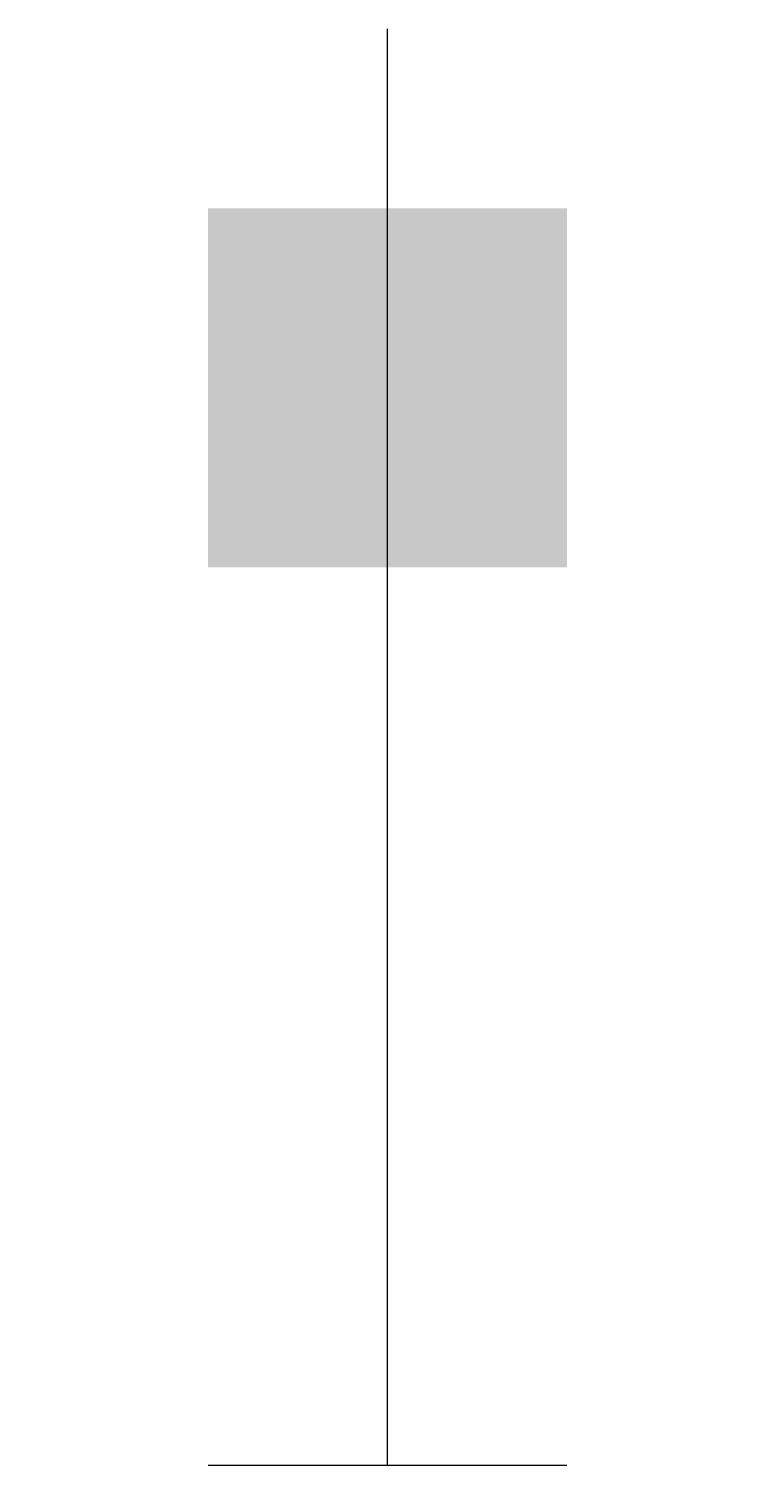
# Model space of a CAD drawing. Extents: x 1.5 to 3.5, y 2 to 6.
import ezdxf

# ---------------------------------------------------------------- set-up
doc = ezdxf.new("R2010")
doc.units = 0
doc.layers.get('0').update_dxf_attribs({"linetype": 'CONTINUOUS'})

msp = doc.modelspace()

# ---------------------------------------------------------------- linework, layer by layer
at = {"color": 0}
for p, q in [((2.5, 2), (2.5, 6)), ((2, 2), (3, 2))]:
    msp.add_line(p, q, dxfattribs=at)
at = {"color": 0, "const_width": 1}
msp.add_lwpolyline([(2, 5), (3, 5)], dxfattribs=at)

doc.saveas('drawing.dxf')
